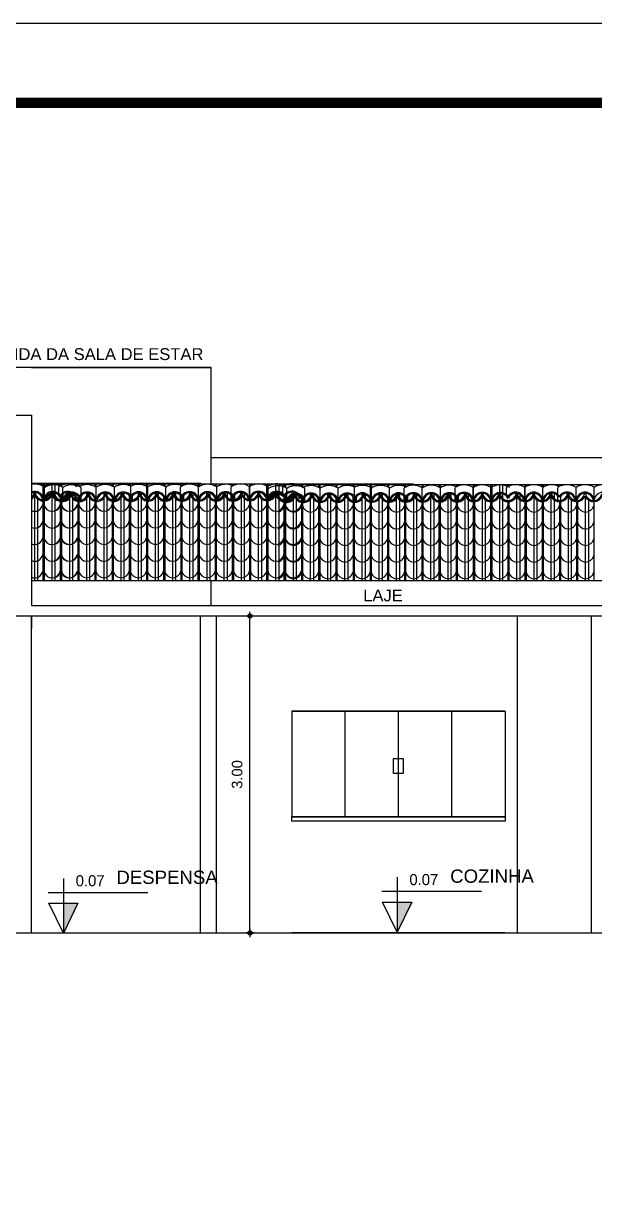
# Model space of a CAD drawing. Header units: millimetres. Extents: x 2426 to 2585, y 1215 to 1309.
# Drawn here: x 2449.07 to 2454.48, y 1248.3 to 1259.44 of the extents above; entities that cross this region are included whole.
import ezdxf

# ---------------------------------------------------------------- set-up
doc = ezdxf.new("R2010")
doc.units = ezdxf.units.MM
for name, color, linetype in [('A-PEN-B', 5, 'Continuous'), ('A-PEN-M', 6, 'Continuous'), ('COTAS', 7, 'Continuous'), ('DIVERSOS', 4, 'Continuous'), ('texto pequeno', 3, 'Continuous'), ('TEXTO0', 7, 'Continuous'), ('TEXTO2', 3, 'Continuous'), ('TXT_0', 7, 'Continuous'), ('V5', 4, 'Continuous')]:
    doc.layers.add(name, color=color, linetype=linetype)
doc.styles.add('CARIMBO_DADOS', font='arial.ttf', dxfattribs={"height": 0.1})
doc.styles.add('SANSSERIF', font='sas_____.pfb', dxfattribs={"height": 1})
doc.dimstyles.new('COTAS_EXTERNAS', dxfattribs={"dimtxt": 0.1, "dimasz": 0.01, "dimexe": 0, "dimexo": 0, "dimgap": 0.07, "dimtad": 1, "dimzin": 5, "dimdsep": 46, "dimtxsty": 'CARIMBO_DADOS', "dimblk1": 'CIRCULOS', "dimblk2": 'CIRCULOS', "dimsah": 1, "dimcen": 0, "dimse1": 1, "dimse2": 1, "dimclrd": 8, "dimclre": 8, "dimclrt": 230, "dimadec": 0, "dimazin": 0, "dimtfac": 100, "dimtix": 1, "dimtmove": 2, "dimatfit": 3, "dimldrblk": 'CIRCULOS', "dimfxl": 0, "dimtolj": 1, "dimtzin": 5, "dimarcsym": 0})

# ---------------------------------------------------------------- blocks, each defined once
blk = doc.blocks.new('CIRCULOS')
at = {"layer": 'A-PEN-M'}
for p, q in [((-4, 0), (4, 0)), ((0, 4), (0, -4))]:
    blk.add_line(p, q, dxfattribs=at)
for radius in [2, 1]:
    blk.add_circle((0, 0), radius, dxfattribs=at)
blk = doc.blocks.new('*D266')
at = {"layer": 'A-PEN-B', "color": 8, "lineweight": -2, "ltscale": 0.25, "transparency": 16777216}
blk.add_line((2451.215, 1250.844), (2451.215, 1253.824), dxfattribs=at)
at = {"layer": 'Defpoints', "color": 0, "ltscale": 0.25, "transparency": 16777216}
for p in [(2450.897, 1253.834), (2451.215, 1253.834), (2450.897, 1250.834)]:
    blk.add_point(p, dxfattribs=at)
at = {"layer": 'A-PEN-B', "color": 8, "lineweight": -2, "ltscale": 0.25, "transparency": 16777216, "xscale": 0.01, "yscale": 0.01, "zscale": 0.01}
for p, rotation in [((2451.215, 1253.834), 90), ((2451.215, 1250.834), 270)]:
    blk.add_blockref('CIRCULOS', p, dxfattribs=dict(at, rotation=rotation))
at = {"layer": 'A-PEN-B', "color": 230, "ltscale": 0.25, "transparency": 16777216, "insert": (2451.094, 1252.334), "char_height": 0.1, "attachment_point": 5, "rotation": 90, "style": 'CARIMBO_DADOS'}
blk.add_mtext('\\A1;3.00', dxfattribs=at)
blk = doc.blocks.new('Adc_nivelelev')
blk.add_hatch(color=256).paths.add_polyline_path([(0, 0), (0.131, 0.271), (0, 0.271)])
for p, q in [((0, 0.495), (0, 0)), ((-0.138, 0.368), (0.76, 0.368))]:
    blk.add_line(p, q)
blk.add_lwpolyline([(-0.131, 0.271), (0.131, 0.271), (0, 0)], close=True)
at = {"flags": 8}
blk.add_attdef('NIVEL', (0.111, 0.424), '', height=0.1, dxfattribs=at)

msp = doc.modelspace()

# ---------------------------------------------------------------- linework, layer by layer
for p, q in [((2449.147, 1253.934), (2460.747, 1253.934)), ((2448.997, 1253.834), (2460.747, 1253.834)), ((2449.147, 1250.834), (2449.147, 1253.834)), ((2450.747, 1250.834), (2450.747, 1253.834)), ((2450.897, 1250.834), (2450.897, 1253.834)), ((2454.447, 1250.834), (2454.447, 1253.834)), ((2448.997, 1250.834), (2458.747, 1250.834)), ((2453.629, 1250.834), (2451.61, 1250.834))]:
    msp.add_line(p, q)
at = {"color": 253}
msp.add_line((2453.747, 1250.834), (2453.747, 1253.834), dxfattribs=at)
at = {"color": 8}
for p, q in [((2451.61, 1252.934), (2451.61, 1251.934)), ((2452.114, 1252.934), (2452.114, 1251.934)), ((2452.619, 1252.934), (2452.619, 1251.934)), ((2453.124, 1252.934), (2453.124, 1251.934)), ((2453.629, 1252.934), (2453.629, 1251.934)), ((2453.629, 1251.934), (2451.61, 1251.934))]:
    msp.add_line(p, q, dxfattribs=at)
at = {"color": 252}
for p, q in [((2453.629, 1252.934), (2451.61, 1252.934)), ((2451.61, 1252.934), (2452.619, 1252.934)), ((2452.619, 1252.934), (2453.629, 1252.934))]:
    msp.add_line(p, q, dxfattribs=at)
msp.add_lwpolyline([(2452.572, 1252.485), (2452.665, 1252.485), (2452.665, 1252.344), (2452.572, 1252.344)], close=True)
at = {"color": 8}
msp.add_lwpolyline([(2451.61, 1251.934), (2453.629, 1251.934), (2453.629, 1251.891), (2451.61, 1251.891)], close=True, dxfattribs=at)
at = {"layer": 'A-PEN-B', "color": 8, "ltscale": 0.25}
for p, q in [((2450.847, 1256.184), (2447.417, 1256.184)), ((2449.147, 1256.184), (2450.847, 1256.184)), ((2450.847, 1255.086), (2450.847, 1256.184)), ((2450.847, 1255.334), (2460.747, 1255.334)), ((2450.847, 1253.934), (2450.847, 1254.169))]:
    msp.add_line(p, q, dxfattribs=at)
at = {"layer": 'A-PEN-B', "color": 253, "ltscale": 0.25}
for p, q in [((2447.247, 1255.734), (2449.147, 1255.734)), ((2449.147, 1255.734), (2449.147, 1253.934))]:
    msp.add_line(p, q, dxfattribs=at)
at = {"layer": 'COTAS'}
for p, q in [((2449.147, 1255.091), (2450.749, 1255.091)), ((2449.364, 1255.086), (2452.764, 1255.086)), ((2449.147, 1255.084), (2450.645, 1255.084)), ((2451.482, 1255.077), (2454.732, 1255.077))]:
    msp.add_line(p, q, dxfattribs=at)
at = {"layer": 'DIVERSOS'}
for p, q in [((2449.509, 1255.074), (2449.509, 1255.086)), ((2449.539, 1255.075), (2449.539, 1255.086)), ((2449.671, 1255.077), (2449.671, 1255.086)), ((2449.701, 1255.075), (2449.701, 1255.086)), ((2449.834, 1255.077), (2449.834, 1255.086)), ((2449.864, 1255.076), (2449.864, 1255.086)), ((2449.996, 1255.076), (2449.996, 1255.086)), ((2450.026, 1255.077), (2450.026, 1255.086)), ((2450.159, 1255.079), (2450.159, 1255.086)), ((2450.189, 1255.076), (2450.189, 1255.086)), ((2450.321, 1255.078), (2450.321, 1255.086)), ((2450.351, 1255.078), (2450.351, 1255.086)), ((2450.484, 1255.078), (2450.484, 1255.086)), ((2450.514, 1255.079), (2450.514, 1255.086)), ((2450.647, 1255.079), (2450.647, 1255.086)), ((2450.677, 1255.076), (2450.677, 1255.086)), ((2450.809, 1255.08), (2450.809, 1255.086)), ((2450.839, 1255.078), (2450.839, 1255.086)), ((2450.972, 1255.079), (2450.972, 1255.086)), ((2451.002, 1255.079), (2451.002, 1255.086)), ((2451.134, 1255.082), (2451.134, 1255.086)), ((2451.164, 1255.078), (2451.164, 1255.086)), ((2451.297, 1255.083), (2451.297, 1255.086)), ((2451.327, 1255.08), (2451.327, 1255.086)), ((2451.461, 1254.169), (2451.461, 1255.086)), ((2451.491, 1254.169), (2451.491, 1255.086)), ((2449.178, 1255.082), (2449.178, 1255.084)), ((2449.178, 1254.999), (2449.178, 1255.012)), ((2449.178, 1254.169), (2449.178, 1254.977)), ((2449.208, 1255.079), (2449.208, 1255.084)), ((2449.208, 1254.995), (2449.208, 1255.006)), ((2449.342, 1254.169), (2449.342, 1255.084)), ((2449.372, 1254.169), (2449.372, 1255.084)), ((2449.509, 1254.169), (2449.509, 1255.002)), ((2449.539, 1254.169), (2449.539, 1255.005)), ((2449.671, 1254.169), (2449.671, 1255.007)), ((2449.701, 1254.169), (2449.701, 1255.003)), ((2449.834, 1254.169), (2449.834, 1255.006)), ((2449.864, 1254.169), (2449.864, 1255.005)), ((2449.996, 1254.169), (2449.996, 1255.005)), ((2450.026, 1254.169), (2450.026, 1255.007)), ((2450.159, 1254.169), (2450.159, 1255.009)), ((2450.189, 1254.169), (2450.189, 1255.004)), ((2450.321, 1254.169), (2450.321, 1255.008)), ((2450.351, 1254.169), (2450.351, 1255.007)), ((2450.484, 1254.169), (2450.484, 1255.007)), ((2450.514, 1254.169), (2450.514, 1255.008)), ((2450.647, 1254.169), (2450.647, 1255.009)), ((2450.677, 1254.169), (2450.677, 1255.003)), ((2450.809, 1254.169), (2450.809, 1255.01)), ((2450.839, 1254.169), (2450.839, 1255.006)), ((2450.972, 1254.169), (2450.972, 1255.009)), ((2451.002, 1254.169), (2451.002, 1255.008)), ((2451.134, 1254.169), (2451.134, 1255.012)), ((2451.164, 1254.169), (2451.164, 1255.003)), ((2451.297, 1255), (2451.297, 1255.013)), ((2451.297, 1254.169), (2451.297, 1254.978)), ((2451.327, 1254.997), (2451.327, 1255.007)), ((2451.627, 1255.065), (2451.627, 1255.077)), ((2451.627, 1254.169), (2451.627, 1254.993)), ((2451.657, 1255.066), (2451.657, 1255.077)), ((2451.657, 1254.169), (2451.657, 1254.996)), ((2451.789, 1255.068), (2451.789, 1255.077)), ((2451.789, 1254.169), (2451.789, 1254.998)), ((2451.819, 1255.066), (2451.819, 1255.077)), ((2451.819, 1254.169), (2451.819, 1254.994)), ((2451.952, 1255.068), (2451.952, 1255.077)), ((2451.952, 1254.169), (2451.952, 1254.997)), ((2451.982, 1255.067), (2451.982, 1255.077)), ((2451.982, 1254.169), (2451.982, 1254.996)), ((2452.114, 1255.067), (2452.114, 1255.077)), ((2452.114, 1254.169), (2452.114, 1254.996)), ((2452.144, 1255.068), (2452.144, 1255.077)), ((2452.144, 1254.169), (2452.144, 1254.998)), ((2452.277, 1255.069), (2452.277, 1255.077)), ((2452.277, 1254.169), (2452.277, 1254.999)), ((2452.307, 1255.067), (2452.307, 1255.077)), ((2452.307, 1254.169), (2452.307, 1254.995)), ((2452.439, 1255.069), (2452.439, 1255.077)), ((2452.439, 1254.169), (2452.439, 1254.999)), ((2452.469, 1255.069), (2452.469, 1255.077)), ((2452.469, 1254.169), (2452.469, 1254.998)), ((2452.602, 1255.069), (2452.602, 1255.077)), ((2452.602, 1254.169), (2452.602, 1254.997)), ((2452.632, 1255.07), (2452.632, 1255.077)), ((2452.632, 1254.169), (2452.632, 1254.999)), ((2452.765, 1255.07), (2452.765, 1255.077)), ((2452.765, 1254.169), (2452.765, 1255)), ((2452.795, 1255.067), (2452.795, 1255.077)), ((2452.795, 1254.169), (2452.795, 1254.993)), ((2452.927, 1255.07), (2452.927, 1255.077)), ((2452.927, 1254.169), (2452.927, 1255)), ((2452.957, 1255.069), (2452.957, 1255.077)), ((2452.957, 1254.169), (2452.957, 1254.997)), ((2453.09, 1255.07), (2453.09, 1255.077)), ((2453.09, 1254.169), (2453.09, 1255)), ((2453.12, 1255.07), (2453.12, 1255.077)), ((2453.12, 1254.169), (2453.12, 1254.999)), ((2453.252, 1255.073), (2453.252, 1255.077)), ((2453.252, 1254.169), (2453.252, 1255.003)), ((2453.282, 1255.068), (2453.282, 1255.077)), ((2453.282, 1254.169), (2453.282, 1254.994)), ((2453.415, 1255.074), (2453.415, 1255.077)), ((2453.415, 1254.991), (2453.415, 1255.004)), ((2453.445, 1255.071), (2453.445, 1255.077)), ((2453.445, 1254.987), (2453.445, 1254.998)), ((2453.579, 1254.169), (2453.579, 1255.077)), ((2453.609, 1254.169), (2453.609, 1255.077)), ((2453.741, 1255.075), (2453.741, 1255.077)), ((2453.741, 1254.169), (2453.741, 1255.004)), ((2453.771, 1255.069), (2453.771, 1255.077)), ((2453.771, 1254.169), (2453.771, 1254.994)), ((2453.904, 1255.075), (2453.904, 1255.077)), ((2453.904, 1254.992), (2453.904, 1254.995)), ((2453.934, 1255.072), (2453.934, 1255.077)), ((2453.934, 1254.988), (2453.934, 1254.999)), ((2454.067, 1255.076), (2454.067, 1255.077)), ((2454.067, 1254.169), (2454.067, 1255.005)), ((2454.097, 1255.074), (2454.097, 1255.077)), ((2454.097, 1254.169), (2454.097, 1255.002)), ((2454.229, 1254.169), (2454.229, 1254.984)), ((2449.208, 1254.169), (2449.208, 1254.953)), ((2451.327, 1254.169), (2451.327, 1254.954)), ((2453.415, 1254.169), (2453.415, 1254.969)), ((2453.445, 1254.169), (2453.445, 1254.945)), ((2453.904, 1254.169), (2453.904, 1254.965)), ((2453.934, 1254.169), (2453.934, 1254.943)), ((2454.259, 1254.169), (2454.259, 1254.93)), ((2454.392, 1254.169), (2454.392, 1254.962)), ((2454.422, 1254.169), (2454.422, 1254.93))]:
    msp.add_line(p, q, dxfattribs=at)
at = {"layer": 'TEXTO0', "color": 253, "linetype": 'ByBlock'}
for p, q in [((2447.247, 1255.734), (2449.147, 1255.734)), ((2449.147, 1255.734), (2449.147, 1253.934))]:
    msp.add_line(p, q, dxfattribs=at)
at = {"layer": 'TEXTO0', "linetype": 'ByBlock'}
for p, q in [((2449.263, 1254.94), (2449.263, 1255.056)), ((2449.263, 1254.941), (2449.263, 1255.056)), ((2449.406, 1254.977), (2449.406, 1255.057)), ((2449.435, 1254.978), (2449.435, 1254.992)), ((2449.446, 1254.934), (2449.445, 1255.05)), ((2449.445, 1254.934), (2449.445, 1255.05)), ((2449.588, 1254.936), (2449.588, 1254.984)), ((2449.617, 1254.934), (2449.617, 1255.05)), ((2449.76, 1254.936), (2449.76, 1255.052)), ((2449.932, 1254.936), (2449.932, 1255.052)), ((2449.932, 1254.936), (2449.932, 1255.052)), ((2450.075, 1254.937), (2450.075, 1254.986)), ((2450.104, 1254.936), (2450.104, 1254.987)), ((2450.247, 1254.938), (2450.247, 1255.053)), ((2450.419, 1254.938), (2450.418, 1255.053)), ((2450.418, 1254.938), (2450.418, 1255.053)), ((2450.557, 1254.938), (2450.557, 1255.054)), ((2450.59, 1254.938), (2450.59, 1254.992)), ((2450.728, 1254.939), (2450.728, 1255.054)), ((2450.9, 1254.939), (2450.9, 1255.054)), ((2451.038, 1254.942), (2451.038, 1255.057)), ((2451.072, 1254.939), (2451.072, 1254.995)), ((2451.21, 1254.942), (2451.21, 1255.057)), ((2451.382, 1254.942), (2451.382, 1255.058)), ((2451.382, 1254.942), (2451.382, 1255.058)), ((2451.525, 1254.978), (2451.525, 1255.059)), ((2451.554, 1254.979), (2451.554, 1254.993)), ((2451.564, 1254.925), (2451.563, 1255.041)), ((2451.563, 1254.925), (2451.563, 1255.041)), ((2451.706, 1254.927), (2451.706, 1254.975)), ((2451.735, 1254.925), (2451.735, 1255.041)), ((2451.878, 1254.927), (2451.878, 1255.043)), ((2452.05, 1254.927), (2452.05, 1255.043)), ((2452.05, 1254.927), (2452.05, 1255.043)), ((2452.193, 1254.928), (2452.193, 1254.977)), ((2452.222, 1254.927), (2452.222, 1254.978)), ((2452.365, 1254.929), (2452.365, 1255.044)), ((2452.537, 1254.929), (2452.536, 1255.044)), ((2452.536, 1254.929), (2452.536, 1255.044)), ((2452.675, 1254.929), (2452.675, 1255.045)), ((2452.708, 1254.929), (2452.708, 1254.983)), ((2452.846, 1254.929), (2452.846, 1255.045)), ((2453.018, 1254.929), (2453.018, 1255.045)), ((2453.156, 1254.932), (2453.156, 1255.048)), ((2453.19, 1254.93), (2453.19, 1254.986)), ((2453.328, 1254.933), (2453.328, 1255.048)), ((2453.5, 1254.933), (2453.5, 1255.048)), ((2453.5, 1254.933), (2453.5, 1255.048)), ((2453.643, 1254.969), (2453.643, 1255.05)), ((2453.672, 1254.97), (2453.672, 1254.984)), ((2453.815, 1254.934), (2453.815, 1255.05)), ((2453.987, 1254.934), (2453.986, 1255.05)), ((2453.986, 1254.935), (2453.986, 1255.05)), ((2454.129, 1254.985), (2454.129, 1255.05)), ((2454.301, 1254.934), (2454.301, 1255.05)), ((2454.473, 1254.934), (2454.472, 1255.05)), ((2454.472, 1254.935), (2454.472, 1255.05)), ((2450.9, 1254.939), (2450.9, 1254.94)), ((2453.018, 1254.93), (2453.018, 1254.931)), ((2454.129, 1254.934), (2454.129, 1254.971)), ((2454.158, 1254.935), (2454.158, 1254.97)), ((2449.147, 1253.834), (2449.147, 1253.716))]:
    msp.add_line(p, q, dxfattribs=at)
msp.add_lwpolyline([(2428.016, 1214.89), (2489.216, 1214.89), (2489.216, 1259.44), (2428.016, 1259.44)], close=True, dxfattribs=at)
at = {"layer": 'TEXTO0', "linetype": 'ByBlock', "const_width": 0.1}
msp.add_lwpolyline([(2428.766, 1215.64), (2488.466, 1215.64), (2488.466, 1258.69), (2428.766, 1258.69)], close=True, dxfattribs=at)
at = {"layer": 'TEXTO0', "linetype": 'ByBlock'}
for centre, radius, start, end in [((2449.177, 1254.996), 0.005, 9.9605, 191.6717), ((2449.177, 1254.993), 0.0058, 28.9227, 151.0773), ((2449.339, 1254.995), 0.0058, 28.9227, 151.0773), ((2449.339, 1254.995), 0.005, 9.9605, 191.6717), ((2449.339, 1254.992), 0.00553, 14.5109, 143.8569), ((2449.522, 1254.989), 0.0058, 28.9227, 151.0773), ((2449.522, 1254.989), 0.005, 9.9605, 191.6717), ((2449.522, 1254.986), 0.00553, 14.5109, 143.8569), ((2449.684, 1254.99), 0.005, 9.9605, 191.6717), ((2449.684, 1254.988), 0.00553, 14.5109, 143.8569), ((2449.846, 1254.992), 0.005, 9.9605, 191.6717), ((2449.847, 1254.989), 0.0058, 28.9227, 151.0773), ((2450.008, 1254.99), 0.005, 9.9605, 191.6717), ((2450.009, 1254.99), 0.0058, 28.9227, 151.0773), ((2450.009, 1254.988), 0.00553, 14.5109, 143.8569), ((2450.171, 1254.992), 0.005, 9.9605, 191.6717), ((2450.171, 1254.99), 0.00553, 14.5109, 143.8569), ((2450.328, 1254.993), 0.005, 9.9605, 191.6717), ((2450.333, 1254.99), 0.0058, 28.9227, 151.0773), ((2450.49, 1254.991), 0.0058, 28.9227, 151.0773), ((2450.495, 1254.992), 0.005, 9.9605, 191.6717), ((2450.495, 1254.99), 0.00553, 14.5109, 143.8569), ((2450.652, 1254.993), 0.005, 9.9605, 191.6717), ((2450.652, 1254.991), 0.00553, 14.5109, 143.8569), ((2450.809, 1254.996), 0.005, 9.9605, 191.6717), ((2450.815, 1254.991), 0.0058, 28.9227, 151.0773), ((2450.972, 1254.994), 0.0058, 28.9227, 151.0773), ((2450.977, 1254.993), 0.005, 9.9605, 191.6717), ((2450.977, 1254.991), 0.00553, 14.5109, 143.8569), ((2451.134, 1254.996), 0.005, 9.9605, 191.6717), ((2451.134, 1254.994), 0.00553, 14.5109, 143.8569), ((2451.296, 1254.998), 0.005, 9.9605, 191.6717), ((2451.296, 1254.994), 0.0058, 28.9227, 151.0773), ((2451.458, 1254.996), 0.0058, 28.9227, 151.0773), ((2451.458, 1254.996), 0.005, 9.9605, 191.6717), ((2451.458, 1254.994), 0.00553, 14.5109, 143.8569), ((2451.64, 1254.979), 0.0058, 28.9227, 151.0773), ((2451.64, 1254.979), 0.005, 9.9605, 191.6717), ((2451.64, 1254.977), 0.00553, 14.5109, 143.8569), ((2451.802, 1254.981), 0.005, 9.9605, 191.6717), ((2451.802, 1254.979), 0.00553, 14.5109, 143.8569), ((2451.964, 1254.983), 0.005, 9.9605, 191.6717), ((2451.965, 1254.979), 0.0058, 28.9227, 151.0773), ((2452.126, 1254.981), 0.005, 9.9605, 191.6717), ((2452.127, 1254.981), 0.0058, 28.9227, 151.0773), ((2452.127, 1254.979), 0.00553, 14.5109, 143.8569), ((2452.289, 1254.983), 0.005, 9.9605, 191.6717), ((2452.289, 1254.981), 0.00553, 14.5109, 143.8569), ((2452.446, 1254.984), 0.005, 9.9605, 191.6717), ((2452.451, 1254.981), 0.0058, 28.9227, 151.0773), ((2452.608, 1254.982), 0.0058, 28.9227, 151.0773), ((2452.613, 1254.983), 0.005, 9.9605, 191.6717), ((2452.613, 1254.981), 0.00553, 14.5109, 143.8569), ((2452.77, 1254.984), 0.005, 9.9605, 191.6717), ((2452.77, 1254.981), 0.00553, 14.5109, 143.8569), ((2452.928, 1254.987), 0.005, 9.9605, 191.6717), ((2452.933, 1254.982), 0.0058, 28.9227, 151.0773), ((2453.09, 1254.985), 0.0058, 28.9227, 151.0773), ((2453.095, 1254.984), 0.005, 9.9605, 191.6717), ((2453.095, 1254.981), 0.00553, 14.5109, 143.8569), ((2453.252, 1254.987), 0.005, 9.9605, 191.6717), ((2453.252, 1254.985), 0.00553, 14.5109, 143.8569), ((2453.414, 1254.989), 0.005, 9.9605, 191.6717), ((2453.414, 1254.985), 0.0058, 28.9227, 151.0773), ((2453.576, 1254.987), 0.0058, 28.9227, 151.0773), ((2453.576, 1254.987), 0.005, 9.9605, 191.6717), ((2453.576, 1254.985), 0.00553, 14.5109, 143.8569), ((2453.739, 1254.989), 0.005, 9.9605, 191.6717), ((2453.738, 1254.986), 0.00553, 14.5109, 143.8569), ((2453.9, 1254.989), 0.005, 9.9605, 191.6717), ((2453.901, 1254.987), 0.0058, 28.9227, 151.0773), ((2454.063, 1254.989), 0.005, 9.9605, 191.6717), ((2454.063, 1254.987), 0.0058, 28.9227, 151.0773), ((2454.063, 1254.986), 0.00553, 14.5109, 143.8569), ((2454.225, 1254.989), 0.005, 9.9605, 191.6717), ((2454.225, 1254.986), 0.00553, 14.5109, 143.8569), ((2454.387, 1254.987), 0.0058, 28.9227, 151.0773), ((2449.258, 1254.941), 0.00524, 208.2539, 353.3783), ((2449.268, 1254.941), 0.00523, 186.16, 332.2079), ((2449.411, 1254.942), 0.00523, 186.16, 332.2079), ((2449.43, 1254.941), 0.00524, 208.2539, 353.3783), ((2449.441, 1254.935), 0.00524, 208.2539, 353.3783), ((2449.451, 1254.935), 0.00523, 186.16, 332.2079), ((2449.594, 1254.936), 0.00523, 186.16, 332.2079), ((2449.612, 1254.935), 0.00524, 208.2539, 353.3783), ((2449.755, 1254.936), 0.00524, 208.2539, 353.3783), ((2449.765, 1254.937), 0.00523, 186.16, 332.2079), ((2449.927, 1254.937), 0.00524, 208.2539, 353.3783), ((2449.937, 1254.937), 0.00523, 186.16, 332.2079), ((2450.08, 1254.938), 0.00523, 186.16, 332.2079), ((2450.099, 1254.937), 0.00524, 208.2539, 353.3783), ((2450.242, 1254.938), 0.00524, 208.2539, 353.3783), ((2450.252, 1254.938), 0.00523, 186.16, 332.2079), ((2450.414, 1254.938), 0.00524, 208.2539, 353.3783), ((2450.424, 1254.938), 0.00523, 186.16, 332.2079), ((2450.562, 1254.939), 0.00523, 186.16, 332.2079), ((2450.585, 1254.938), 0.00524, 208.2539, 353.3783), ((2450.723, 1254.939), 0.00524, 208.2539, 353.3783), ((2450.733, 1254.939), 0.00523, 186.16, 332.2079), ((2450.895, 1254.939), 0.00524, 208.2539, 353.3783), ((2450.905, 1254.939), 0.00523, 186.16, 332.2079), ((2451.043, 1254.942), 0.00523, 186.16, 332.2079), ((2451.067, 1254.939), 0.00524, 208.2539, 353.3783), ((2451.205, 1254.942), 0.00524, 208.2539, 353.3783), ((2451.215, 1254.942), 0.00523, 186.16, 332.2079), ((2451.377, 1254.942), 0.00524, 208.2539, 353.3783), ((2451.387, 1254.943), 0.00523, 186.16, 332.2079), ((2451.53, 1254.944), 0.00523, 186.16, 332.2079), ((2451.549, 1254.943), 0.00524, 208.2539, 353.3783), ((2451.559, 1254.926), 0.00524, 208.2539, 353.3783), ((2451.569, 1254.926), 0.00523, 186.16, 332.2079), ((2451.712, 1254.927), 0.00523, 186.16, 332.2079), ((2451.73, 1254.926), 0.00524, 208.2539, 353.3783), ((2451.873, 1254.927), 0.00524, 208.2539, 353.3783), ((2451.883, 1254.927), 0.00523, 186.16, 332.2079), ((2452.045, 1254.928), 0.00524, 208.2539, 353.3783), ((2452.055, 1254.928), 0.00523, 186.16, 332.2079), ((2452.198, 1254.929), 0.00523, 186.16, 332.2079), ((2452.217, 1254.928), 0.00524, 208.2539, 353.3783), ((2452.36, 1254.929), 0.00524, 208.2539, 353.3783), ((2452.37, 1254.929), 0.00523, 186.16, 332.2079), ((2452.532, 1254.929), 0.00524, 208.2539, 353.3783), ((2452.542, 1254.929), 0.00523, 186.16, 332.2079), ((2452.68, 1254.93), 0.00523, 186.16, 332.2079), ((2452.703, 1254.929), 0.00524, 208.2539, 353.3783), ((2452.841, 1254.93), 0.00524, 208.2539, 353.3783), ((2452.851, 1254.93), 0.00523, 186.16, 332.2079), ((2453.013, 1254.93), 0.00524, 208.2539, 353.3783), ((2453.023, 1254.93), 0.00523, 186.16, 332.2079), ((2453.161, 1254.933), 0.00523, 186.16, 332.2079), ((2453.185, 1254.93), 0.00524, 208.2539, 353.3783), ((2453.323, 1254.933), 0.00524, 208.2539, 353.3783), ((2453.333, 1254.933), 0.00523, 186.16, 332.2079), ((2453.495, 1254.933), 0.00524, 208.2539, 353.3783), ((2453.505, 1254.933), 0.00523, 186.16, 332.2079), ((2453.648, 1254.935), 0.00523, 186.16, 332.2079), ((2453.667, 1254.933), 0.00524, 208.2539, 353.3783), ((2453.81, 1254.935), 0.00524, 208.2539, 353.3783), ((2453.82, 1254.935), 0.00523, 186.16, 332.2079), ((2453.981, 1254.935), 0.00524, 208.2539, 353.3783), ((2453.991, 1254.935), 0.00523, 186.16, 332.2079), ((2454.134, 1254.935), 0.00523, 186.16, 332.2079), ((2454.153, 1254.935), 0.00524, 208.2539, 353.3783), ((2454.296, 1254.935), 0.00524, 208.2539, 353.3783), ((2454.306, 1254.935), 0.00523, 186.16, 332.2079), ((2454.468, 1254.935), 0.00524, 208.2539, 353.3783), ((2454.478, 1254.935), 0.00523, 186.16, 332.2079)]:
    msp.add_arc(centre, radius, start, end, dxfattribs=at)
at = {"layer": 'V5'}
for p, q in [((2449.422, 1255.086), (2449.422, 1255.062)), ((2449.432, 1255.086), (2449.432, 1255.058)), ((2449.585, 1255.086), (2449.585, 1255.066)), ((2449.595, 1255.086), (2449.595, 1255.055)), ((2449.747, 1255.086), (2449.747, 1255.059)), ((2449.758, 1255.086), (2449.758, 1255.053)), ((2449.91, 1255.086), (2449.91, 1255.064)), ((2449.92, 1255.086), (2449.92, 1255.059)), ((2450.072, 1255.086), (2450.072, 1255.068)), ((2450.083, 1255.086), (2450.083, 1254.169)), ((2450.235, 1255.086), (2450.235, 1254.169)), ((2450.245, 1255.086), (2450.245, 1254.169)), ((2450.398, 1255.086), (2450.398, 1255.065)), ((2450.408, 1255.086), (2450.408, 1255.06)), ((2450.56, 1255.086), (2450.56, 1255.056)), ((2450.57, 1255.086), (2450.57, 1255.062)), ((2450.723, 1255.086), (2450.723, 1255.057)), ((2450.733, 1255.086), (2450.733, 1255.057)), ((2450.885, 1255.086), (2450.885, 1255.063)), ((2450.896, 1255.086), (2450.896, 1255.057)), ((2451.048, 1255.086), (2451.048, 1255.063)), ((2451.058, 1255.086), (2451.058, 1255.068)), ((2451.21, 1255.086), (2451.21, 1254.169)), ((2451.221, 1255.086), (2451.221, 1255.064)), ((2451.373, 1255.086), (2451.373, 1254.169)), ((2451.385, 1255.086), (2451.385, 1254.169)), ((2451.537, 1255.086), (2451.537, 1255.066)), ((2451.547, 1255.086), (2451.547, 1255.071)), ((2449.254, 1255.084), (2449.254, 1254.169)), ((2449.266, 1255.084), (2449.266, 1254.169)), ((2449.418, 1255.084), (2449.418, 1255.065)), ((2449.418, 1254.978), (2449.418, 1254.973)), ((2449.422, 1254.979), (2449.422, 1254.169)), ((2449.428, 1255.084), (2449.428, 1255.07)), ((2449.428, 1254.986), (2449.428, 1254.961)), ((2449.585, 1254.987), (2449.585, 1254.169)), ((2449.595, 1254.978), (2449.595, 1254.169)), ((2449.91, 1254.98), (2449.91, 1254.169)), ((2450.072, 1254.988), (2450.072, 1254.169)), ((2450.398, 1254.98), (2450.398, 1254.169)), ((2450.56, 1254.989), (2450.56, 1254.169)), ((2450.57, 1254.979), (2450.57, 1254.169)), ((2451.048, 1254.984), (2451.048, 1254.169)), ((2451.058, 1254.982), (2451.058, 1254.169)), ((2451.537, 1254.979), (2451.537, 1254.974)), ((2451.54, 1255.077), (2451.54, 1255.053)), ((2451.547, 1254.987), (2451.547, 1254.962)), ((2451.55, 1255.077), (2451.55, 1255.048)), ((2451.703, 1255.077), (2451.703, 1255.057)), ((2451.703, 1254.978), (2451.703, 1254.169)), ((2451.713, 1255.077), (2451.713, 1255.046)), ((2451.865, 1255.077), (2451.865, 1255.05)), ((2451.876, 1255.077), (2451.876, 1255.044)), ((2452.028, 1255.077), (2452.028, 1255.055)), ((2452.038, 1255.077), (2452.038, 1255.05)), ((2452.191, 1255.077), (2452.191, 1255.059)), ((2452.191, 1254.979), (2452.191, 1254.169)), ((2452.201, 1255.077), (2452.201, 1254.169)), ((2452.353, 1255.077), (2452.353, 1254.169)), ((2452.363, 1255.077), (2452.363, 1254.169)), ((2452.516, 1255.077), (2452.516, 1255.056)), ((2452.526, 1255.077), (2452.526, 1255.051)), ((2452.678, 1255.077), (2452.678, 1255.047)), ((2452.678, 1254.98), (2452.678, 1254.169)), ((2452.688, 1255.077), (2452.688, 1255.053)), ((2452.841, 1255.077), (2452.841, 1255.048)), ((2452.851, 1255.077), (2452.851, 1255.048)), ((2453.003, 1255.077), (2453.003, 1255.054)), ((2453.014, 1255.077), (2453.014, 1255.048)), ((2453.166, 1255.077), (2453.166, 1255.054)), ((2453.166, 1254.975), (2453.166, 1254.169)), ((2453.176, 1255.077), (2453.176, 1255.059)), ((2453.329, 1255.077), (2453.329, 1254.169)), ((2453.339, 1255.077), (2453.339, 1255.055)), ((2453.491, 1255.077), (2453.491, 1254.169)), ((2453.503, 1255.077), (2453.503, 1254.169)), ((2453.655, 1255.077), (2453.655, 1255.057)), ((2453.665, 1255.077), (2453.665, 1255.062)), ((2453.665, 1254.978), (2453.665, 1254.953)), ((2453.818, 1255.077), (2453.818, 1254.169)), ((2453.828, 1255.077), (2453.828, 1255.058)), ((2453.98, 1255.077), (2453.98, 1255.054)), ((2453.99, 1255.077), (2453.99, 1255.053)), ((2449.418, 1254.934), (2449.418, 1254.169)), ((2449.428, 1254.935), (2449.428, 1254.169)), ((2449.432, 1254.967), (2449.432, 1254.169)), ((2449.747, 1254.968), (2449.747, 1254.169)), ((2449.758, 1254.947), (2449.758, 1254.169)), ((2449.92, 1254.967), (2449.92, 1254.169)), ((2450.408, 1254.966), (2450.408, 1254.169)), ((2450.723, 1254.957), (2450.723, 1254.169)), ((2450.733, 1254.955), (2450.733, 1254.169)), ((2450.885, 1254.973), (2450.885, 1254.169)), ((2450.896, 1254.955), (2450.896, 1254.169)), ((2451.221, 1254.97), (2451.221, 1254.169)), ((2451.537, 1254.936), (2451.537, 1254.169)), ((2451.54, 1254.97), (2451.54, 1254.169)), ((2451.547, 1254.936), (2451.547, 1254.169)), ((2451.55, 1254.957), (2451.55, 1254.169)), ((2451.713, 1254.969), (2451.713, 1254.169)), ((2451.865, 1254.959), (2451.865, 1254.169)), ((2451.876, 1254.938), (2451.876, 1254.169)), ((2452.028, 1254.971), (2452.028, 1254.169)), ((2452.038, 1254.957), (2452.038, 1254.169)), ((2452.516, 1254.971), (2452.516, 1254.169)), ((2452.526, 1254.957), (2452.526, 1254.169)), ((2452.688, 1254.97), (2452.688, 1254.169)), ((2452.841, 1254.948), (2452.841, 1254.169)), ((2452.851, 1254.945), (2452.851, 1254.169)), ((2453.003, 1254.964), (2453.003, 1254.169)), ((2453.014, 1254.946), (2453.014, 1254.169)), ((2453.176, 1254.973), (2453.176, 1254.169)), ((2453.339, 1254.961), (2453.339, 1254.169)), ((2453.655, 1254.97), (2453.655, 1254.965)), ((2453.655, 1254.927), (2453.655, 1254.169)), ((2453.665, 1254.927), (2453.665, 1254.169)), ((2453.828, 1254.967), (2453.828, 1254.169)), ((2453.98, 1254.954), (2453.98, 1254.169)), ((2453.99, 1254.949), (2453.99, 1254.169)), ((2454.143, 1254.917), (2454.143, 1254.169)), ((2454.153, 1254.917), (2454.153, 1254.169)), ((2454.305, 1254.917), (2454.305, 1254.169)), ((2454.316, 1254.917), (2454.316, 1254.169)), ((2454.468, 1254.917), (2454.468, 1254.169)), ((2449.147, 1254.169), (2460.747, 1254.169))]:
    msp.add_line(p, q, dxfattribs=at)
for centre, radius, start, end in [((2449.177, 1254.924), 0.158, 57.0627, 100.9454), ((2449.177, 1254.924), 0.0876, 10.8161, 109.9762), ((2449.177, 1254.924), 0.0776, 10.8161, 112.685), ((2449.096, 1255.01), 0.0776, 311.0521, 349.1839), ((2449.096, 1255.01), 0.0876, 305.5744, 338.1392), ((2449.258, 1255.012), 0.0876, 190.8161, 338.1392), ((2449.259, 1255.01), 0.0876, 201.8608, 349.1839), ((2449.258, 1255.012), 0.0776, 190.8161, 349.1839), ((2449.259, 1255.01), 0.0776, 190.8161, 349.1839), ((2449.349, 1254.924), 0.158, 63.4633, 123.0873), ((2449.349, 1254.924), 0.0876, 28.4762, 169.1839), ((2449.349, 1254.924), 0.0776, 23.2029, 169.1839), ((2449.36, 1254.918), 0.158, 57.0627, 123.0873), ((2449.36, 1254.918), 0.0876, 10.8161, 169.1839), ((2449.36, 1254.918), 0.0776, 10.8161, 169.1839), ((2449.42, 1255.01), 0.0876, 190.8161, 338.1392), ((2449.421, 1255.012), 0.0876, 201.8608, 349.1839), ((2449.42, 1255.01), 0.0776, 190.8161, 349.1839), ((2449.421, 1255.012), 0.0776, 190.8161, 349.1839), ((2449.441, 1255.006), 0.0876, 190.8161, 338.1392), ((2449.441, 1255.004), 0.0876, 201.8608, 349.1839), ((2449.441, 1255.006), 0.0776, 190.8161, 349.1839), ((2449.441, 1255.004), 0.0776, 190.8161, 349.1839), ((2449.492, 1254.925), 0.158, 57.0627, 123.0873), ((2449.492, 1254.925), 0.0876, 10.8161, 152.4622), ((2449.492, 1254.925), 0.0776, 10.8161, 157.7355), ((2449.349, 1254.924), 0.158, 57.0627, 59.7044), ((2449.531, 1254.918), 0.158, 57.0627, 123.0873), ((2449.531, 1254.918), 0.0876, 10.8161, 169.1839), ((2449.531, 1254.918), 0.0776, 10.8161, 169.1839), ((2449.603, 1255.004), 0.0876, 190.8161, 338.1392), ((2449.603, 1255.006), 0.0876, 201.8608, 349.1839), ((2449.603, 1255.006), 0.0776, 190.8161, 349.1839), ((2449.603, 1255.004), 0.0776, 190.8161, 349.1839), ((2449.674, 1254.919), 0.0876, 10.8161, 169.1839), ((2449.674, 1254.919), 0.158, 57.0627, 120.3061), ((2449.674, 1254.919), 0.0776, 10.8161, 169.1839), ((2449.765, 1255.006), 0.0876, 190.8161, 338.1392), ((2449.765, 1255.006), 0.0776, 190.8161, 349.1839), ((2449.846, 1254.92), 0.158, 57.0627, 123.0873), ((2449.846, 1254.92), 0.0876, 10.8161, 169.1839), ((2449.846, 1254.92), 0.0776, 10.8161, 169.1839), ((2449.927, 1255.008), 0.0876, 190.8161, 338.1392), ((2449.928, 1255.006), 0.0876, 201.8608, 349.1839), ((2449.927, 1255.008), 0.0776, 190.8161, 349.1839), ((2449.928, 1255.006), 0.0776, 190.8161, 349.1839), ((2450.018, 1254.92), 0.158, 63.4633, 123.0873), ((2450.018, 1254.92), 0.0876, 10.8161, 169.1839), ((2450.018, 1254.92), 0.0776, 10.8161, 169.1839), ((2450.09, 1255.006), 0.0876, 190.8161, 338.1392), ((2450.09, 1255.008), 0.0876, 201.8608, 349.1839), ((2450.09, 1255.006), 0.0776, 190.8161, 349.1839), ((2450.09, 1255.008), 0.0776, 190.8161, 349.1839), ((2450.161, 1254.921), 0.0876, 10.8161, 169.1839), ((2450.161, 1254.921), 0.158, 57.0627, 119.8074), ((2450.161, 1254.921), 0.0776, 10.8161, 169.1839), ((2450.252, 1255.008), 0.0876, 190.8161, 338.1392), ((2450.252, 1255.008), 0.0776, 190.8161, 349.1839), ((2450.333, 1254.921), 0.158, 57.0627, 123.0873), ((2450.333, 1254.921), 0.0876, 10.8161, 169.1839), ((2450.333, 1254.921), 0.0776, 10.8161, 169.1839), ((2450.409, 1255.008), 0.0876, 190.8161, 338.1392), ((2450.409, 1255.008), 0.0776, 190.8161, 349.1839), ((2450.414, 1255.008), 0.0876, 201.8608, 349.1839), ((2450.414, 1255.008), 0.0776, 190.8161, 349.1839), ((2450.504, 1254.921), 0.158, 64.1715, 123.0873), ((2450.504, 1254.921), 0.0876, 10.8161, 169.1839), ((2450.504, 1254.921), 0.0776, 10.8161, 169.1839), ((2450.571, 1255.008), 0.0876, 201.8608, 349.1839), ((2450.576, 1255.008), 0.0876, 190.8161, 338.1392), ((2450.571, 1255.008), 0.0776, 190.8161, 349.1839), ((2450.576, 1255.008), 0.0776, 190.8161, 349.1839), ((2450.643, 1254.922), 0.158, 57.0627, 123.0873), ((2450.643, 1254.922), 0.0876, 10.8161, 169.1839), ((2450.643, 1254.922), 0.0776, 10.8161, 169.1839), ((2450.733, 1255.008), 0.0876, 190.8161, 338.1392), ((2450.733, 1255.008), 0.0776, 190.8161, 349.1839), ((2450.814, 1254.922), 0.158, 57.0627, 123.0873), ((2450.814, 1254.922), 0.0876, 10.8161, 169.1839), ((2450.814, 1254.922), 0.0776, 10.8161, 169.1839), ((2450.891, 1255.012), 0.0876, 190.8161, 338.1392), ((2450.891, 1255.012), 0.0776, 190.8161, 349.1839), ((2450.896, 1255.008), 0.0876, 201.8608, 349.1839), ((2450.896, 1255.008), 0.0776, 190.8161, 349.1839), ((2450.986, 1254.922), 0.158, 65.1287, 123.0873), ((2450.986, 1254.922), 0.0876, 10.8161, 169.1839), ((2450.986, 1254.922), 0.0776, 10.8161, 169.1839), ((2451.053, 1255.012), 0.0876, 201.8608, 349.1839), ((2451.058, 1255.008), 0.0876, 190.8161, 338.1392), ((2451.053, 1255.012), 0.0776, 190.8161, 349.1839), ((2451.058, 1255.008), 0.0776, 190.8161, 349.1839), ((2451.124, 1254.925), 0.158, 57.0627, 123.0873), ((2451.124, 1254.925), 0.0876, 10.8161, 169.1839), ((2451.124, 1254.925), 0.0776, 10.8161, 169.1839), ((2451.215, 1255.012), 0.0876, 190.8161, 338.1392), ((2451.215, 1255.012), 0.0776, 190.8161, 349.1839), ((2451.296, 1254.925), 0.158, 57.0627, 123.0873), ((2451.296, 1254.925), 0.0876, 10.8161, 169.1839), ((2451.296, 1254.925), 0.0776, 10.8161, 169.1839), ((2451.377, 1255.013), 0.0876, 190.8161, 338.1392), ((2451.378, 1255.012), 0.0876, 201.8608, 349.1839), ((2451.377, 1255.013), 0.0776, 190.8161, 349.1839), ((2451.378, 1255.012), 0.0776, 190.8161, 349.1839), ((2451.468, 1254.926), 0.158, 63.4633, 123.0873), ((2451.468, 1254.926), 0.0876, 28.4762, 169.1839), ((2451.478, 1254.909), 0.158, 57.0627, 123.0873), ((2451.468, 1254.926), 0.0776, 23.2029, 169.1839), ((2451.478, 1254.909), 0.0876, 10.8161, 169.1839), ((2451.478, 1254.909), 0.0776, 10.8161, 169.1839), ((2451.539, 1255.012), 0.0876, 190.8161, 338.1392), ((2451.54, 1255.013), 0.0876, 201.8608, 349.1839), ((2451.539, 1255.012), 0.0776, 190.8161, 349.1839), ((2451.54, 1255.013), 0.0776, 190.8161, 349.1839), ((2451.559, 1254.997), 0.0876, 190.8161, 338.1392), ((2451.559, 1254.995), 0.0876, 201.8608, 349.1839), ((2451.559, 1254.997), 0.0776, 190.8161, 349.1839), ((2451.559, 1254.995), 0.0776, 190.8161, 349.1839), ((2451.611, 1254.927), 0.158, 57.0627, 123.0873), ((2451.611, 1254.927), 0.0876, 10.8161, 152.4622), ((2451.611, 1254.927), 0.0776, 10.8161, 157.7355), ((2451.468, 1254.926), 0.158, 57.0627, 59.7044), ((2451.649, 1254.909), 0.158, 57.0627, 123.0873), ((2451.649, 1254.909), 0.0876, 10.8161, 169.1839), ((2451.649, 1254.909), 0.0776, 10.8161, 169.1839), ((2451.721, 1254.995), 0.0876, 190.8161, 338.1392), ((2451.721, 1254.997), 0.0876, 201.8608, 349.1839), ((2451.721, 1254.997), 0.0776, 190.8161, 349.1839), ((2451.721, 1254.995), 0.0776, 190.8161, 349.1839), ((2451.792, 1254.91), 0.0876, 10.8161, 169.1839), ((2451.792, 1254.91), 0.158, 57.0627, 120.3061), ((2451.792, 1254.91), 0.0776, 10.8161, 169.1839), ((2451.883, 1254.997), 0.0876, 190.8161, 338.1392), ((2451.883, 1254.997), 0.0776, 190.8161, 349.1839), ((2451.964, 1254.91), 0.158, 57.0627, 123.0873), ((2451.964, 1254.91), 0.0876, 10.8161, 169.1839), ((2451.964, 1254.91), 0.0776, 10.8161, 169.1839), ((2452.045, 1254.998), 0.0876, 190.8161, 338.1392), ((2452.046, 1254.997), 0.0876, 201.8608, 349.1839), ((2452.045, 1254.998), 0.0776, 190.8161, 349.1839), ((2452.046, 1254.997), 0.0776, 190.8161, 349.1839), ((2452.136, 1254.911), 0.158, 63.4633, 123.0873), ((2452.136, 1254.911), 0.0876, 10.8161, 169.1839), ((2452.136, 1254.911), 0.0776, 10.8161, 169.1839), ((2452.208, 1254.997), 0.0876, 190.8161, 338.1392), ((2452.208, 1254.998), 0.0876, 201.8608, 349.1839), ((2452.208, 1254.997), 0.0776, 190.8161, 349.1839), ((2452.208, 1254.998), 0.0776, 190.8161, 349.1839), ((2452.279, 1254.912), 0.0876, 10.8161, 169.1839), ((2452.279, 1254.912), 0.158, 57.0627, 119.8074), ((2452.279, 1254.912), 0.0776, 10.8161, 169.1839), ((2452.37, 1254.998), 0.0876, 190.8161, 338.1392), ((2452.37, 1254.998), 0.0776, 190.8161, 349.1839), ((2452.451, 1254.912), 0.158, 57.0627, 123.0873), ((2452.451, 1254.912), 0.0876, 10.8161, 169.1839), ((2452.451, 1254.912), 0.0776, 10.8161, 169.1839), ((2452.527, 1254.999), 0.0876, 190.8161, 338.1392), ((2452.527, 1254.999), 0.0776, 190.8161, 349.1839), ((2452.532, 1254.998), 0.0876, 201.8608, 349.1839), ((2452.532, 1254.998), 0.0776, 190.8161, 349.1839), ((2452.622, 1254.912), 0.158, 64.1715, 123.0873), ((2452.622, 1254.912), 0.0876, 10.8161, 169.1839), ((2452.622, 1254.912), 0.0776, 10.8161, 169.1839), ((2452.689, 1254.999), 0.0876, 201.8608, 349.1839), ((2452.694, 1254.998), 0.0876, 190.8161, 338.1392), ((2452.689, 1254.999), 0.0776, 190.8161, 349.1839), ((2452.694, 1254.998), 0.0776, 190.8161, 349.1839), ((2452.761, 1254.913), 0.158, 57.0627, 123.0873), ((2452.761, 1254.913), 0.0876, 10.8161, 169.1839), ((2452.761, 1254.913), 0.0776, 10.8161, 169.1839), ((2452.851, 1254.999), 0.0876, 190.8161, 338.1392), ((2452.851, 1254.999), 0.0776, 190.8161, 349.1839), ((2452.932, 1254.913), 0.158, 57.0627, 123.0873), ((2452.932, 1254.913), 0.0876, 10.8161, 169.1839), ((2452.932, 1254.913), 0.0776, 10.8161, 169.1839), ((2453.009, 1255.003), 0.0876, 190.8161, 338.1392), ((2453.009, 1255.003), 0.0776, 190.8161, 349.1839), ((2453.014, 1254.999), 0.0876, 201.8608, 349.1839), ((2453.014, 1254.999), 0.0776, 190.8161, 349.1839), ((2453.104, 1254.913), 0.158, 65.1287, 123.0873), ((2453.104, 1254.913), 0.0876, 10.8161, 169.1839), ((2453.104, 1254.913), 0.0776, 10.8161, 169.1839), ((2453.171, 1255.003), 0.0876, 201.8608, 349.1839), ((2453.176, 1254.999), 0.0876, 190.8161, 338.1392), ((2453.171, 1255.003), 0.0776, 190.8161, 349.1839), ((2453.176, 1254.999), 0.0776, 190.8161, 349.1839), ((2453.242, 1254.916), 0.158, 57.0627, 123.0873), ((2453.242, 1254.916), 0.0876, 10.8161, 169.1839), ((2453.242, 1254.916), 0.0776, 10.8161, 169.1839), ((2453.333, 1255.003), 0.0876, 190.8161, 338.1392), ((2453.333, 1255.003), 0.0776, 190.8161, 349.1839), ((2453.414, 1254.916), 0.158, 57.0627, 123.0873), ((2453.414, 1254.916), 0.0876, 10.8161, 169.1839), ((2453.414, 1254.916), 0.0776, 10.8161, 169.1839), ((2453.495, 1255.004), 0.0876, 190.8161, 338.1392), ((2453.496, 1255.003), 0.0876, 201.8608, 349.1839), ((2453.495, 1255.004), 0.0776, 190.8161, 349.1839), ((2453.496, 1255.003), 0.0776, 190.8161, 349.1839), ((2453.586, 1254.916), 0.158, 63.4633, 123.0873), ((2453.586, 1254.916), 0.0876, 28.4762, 169.1839), ((2453.586, 1254.916), 0.0776, 23.2029, 169.1839), ((2453.657, 1255.003), 0.0876, 190.8161, 338.1392), ((2453.658, 1255.004), 0.0876, 201.8608, 349.1839), ((2453.657, 1255.003), 0.0776, 190.8161, 349.1839), ((2453.658, 1255.004), 0.0776, 190.8161, 349.1839), ((2453.729, 1254.918), 0.158, 57.0627, 123.0873), ((2453.729, 1254.918), 0.0876, 10.8161, 152.4622), ((2453.729, 1254.918), 0.0776, 10.8161, 157.7355), ((2453.586, 1254.916), 0.158, 57.0627, 59.7044), ((2453.82, 1255.004), 0.0876, 190.8161, 338.1392), ((2453.82, 1255.004), 0.0776, 190.8161, 349.1839), ((2453.901, 1254.918), 0.158, 57.0627, 123.0873), ((2453.901, 1254.918), 0.0876, 10.8161, 169.1839), ((2453.901, 1254.918), 0.0776, 10.8161, 169.1839), ((2453.981, 1255.004), 0.0876, 190.8161, 338.1392), ((2453.982, 1255.004), 0.0876, 201.8608, 349.1839), ((2453.981, 1255.004), 0.0776, 190.8161, 349.1839), ((2453.982, 1255.004), 0.0776, 190.8161, 349.1839), ((2454.072, 1254.918), 0.158, 62.8815, 123.0873), ((2454.072, 1254.918), 0.0876, 28.0384, 169.1839), ((2454.072, 1254.918), 0.0776, 32.0812, 169.1839), ((2454.144, 1255.004), 0.0876, 190.8161, 338.1392), ((2454.144, 1255.004), 0.0876, 201.8608, 349.1839), ((2454.144, 1255.004), 0.0776, 190.8161, 349.1839), ((2454.144, 1255.004), 0.0776, 190.8161, 349.1839), ((2454.215, 1254.918), 0.158, 57.0627, 123.0873), ((2454.215, 1254.918), 0.0876, 10.8161, 151.601), ((2454.215, 1254.918), 0.0776, 10.8161, 147.5582), ((2454.306, 1255.004), 0.0876, 190.8161, 338.1392), ((2454.306, 1255.004), 0.0776, 190.8161, 349.1839), ((2454.387, 1254.918), 0.158, 57.0627, 123.0873), ((2454.387, 1254.918), 0.0876, 10.8161, 169.1839), ((2454.387, 1254.918), 0.0776, 10.8161, 169.1839), ((2454.468, 1255.004), 0.0876, 201.8608, 349.1839), ((2454.468, 1255.004), 0.0776, 190.8161, 349.1839), ((2454.558, 1254.918), 0.158, 57.0627, 123.0873), ((2454.558, 1254.918), 0.0876, 10.8161, 169.1839), ((2449.178, 1254.902), 0.0776, 246.6362, 349.1839), ((2449.342, 1254.902), 0.0776, 190.8161, 349.1839), ((2449.346, 1254.903), 0.0776, 283.287, 349.1839), ((2449.504, 1254.902), 0.0776, 190.8161, 349.1839), ((2449.509, 1254.903), 0.0776, 190.8161, 349.1839), ((2449.671, 1254.903), 0.0776, 190.8161, 349.1839), ((2449.834, 1254.903), 0.0776, 190.8161, 349.1839), ((2449.996, 1254.903), 0.0776, 190.8161, 349.1839), ((2450.159, 1254.903), 0.0776, 190.8161, 349.1839), ((2450.321, 1254.903), 0.0776, 190.8161, 349.1839), ((2450.484, 1254.903), 0.0776, 190.8161, 349.1839), ((2450.647, 1254.903), 0.0776, 190.8161, 349.1839), ((2450.809, 1254.903), 0.0776, 190.8161, 349.1839), ((2450.972, 1254.903), 0.0776, 190.8161, 349.1839), ((2451.134, 1254.903), 0.0776, 190.8161, 349.1839), ((2451.297, 1254.903), 0.0776, 190.8161, 349.1839), ((2451.461, 1254.903), 0.0776, 190.8161, 349.1839), ((2451.464, 1254.894), 0.0776, 283.287, 349.1839), ((2451.623, 1254.903), 0.0776, 190.8161, 349.1839), ((2451.627, 1254.894), 0.0776, 190.8161, 349.1839), ((2451.789, 1254.894), 0.0776, 190.8161, 349.1839), ((2451.952, 1254.894), 0.0776, 190.8161, 349.1839), ((2452.114, 1254.894), 0.0776, 190.8161, 349.1839), ((2452.277, 1254.894), 0.0776, 190.8161, 349.1839), ((2452.439, 1254.894), 0.0776, 190.8161, 349.1839), ((2452.602, 1254.894), 0.0776, 190.8161, 349.1839), ((2452.765, 1254.894), 0.0776, 190.8161, 349.1839), ((2452.927, 1254.894), 0.0776, 190.8161, 349.1839), ((2453.09, 1254.894), 0.0776, 190.8161, 349.1839), ((2453.252, 1254.894), 0.0776, 190.8161, 349.1839), ((2453.415, 1254.894), 0.0776, 190.8161, 349.1839), ((2453.579, 1254.894), 0.0776, 190.8161, 349.1839), ((2453.741, 1254.894), 0.0776, 190.8161, 349.1839), ((2453.904, 1254.894), 0.0776, 190.8161, 349.1839), ((2454.067, 1254.894), 0.0776, 190.8161, 349.1839), ((2454.229, 1254.894), 0.0776, 190.8161, 349.1839), ((2454.392, 1254.894), 0.0776, 190.8161, 349.1839), ((2449.178, 1254.744), 0.0776, 246.6362, 349.1839), ((2449.342, 1254.744), 0.0776, 190.8161, 349.1839), ((2449.346, 1254.745), 0.0776, 283.287, 349.1839), ((2449.504, 1254.744), 0.0776, 190.8161, 349.1839), ((2449.509, 1254.745), 0.0776, 190.8161, 349.1839), ((2449.671, 1254.745), 0.0776, 190.8161, 349.1839), ((2449.834, 1254.745), 0.0776, 190.8161, 349.1839), ((2449.996, 1254.745), 0.0776, 190.8161, 349.1839), ((2450.159, 1254.745), 0.0776, 190.8161, 349.1839), ((2450.321, 1254.745), 0.0776, 190.8161, 349.1839), ((2450.484, 1254.745), 0.0776, 190.8161, 349.1839), ((2450.647, 1254.745), 0.0776, 190.8161, 349.1839), ((2450.809, 1254.745), 0.0776, 190.8161, 349.1839), ((2450.972, 1254.745), 0.0776, 190.8161, 349.1839), ((2451.134, 1254.745), 0.0776, 190.8161, 349.1839), ((2451.297, 1254.745), 0.0776, 190.8161, 349.1839), ((2451.461, 1254.745), 0.0776, 190.8161, 349.1839), ((2451.464, 1254.736), 0.0776, 283.287, 349.1839), ((2451.623, 1254.745), 0.0776, 190.8161, 349.1839), ((2451.627, 1254.736), 0.0776, 190.8161, 349.1839), ((2451.789, 1254.736), 0.0776, 190.8161, 349.1839), ((2451.952, 1254.736), 0.0776, 190.8161, 349.1839), ((2452.114, 1254.736), 0.0776, 190.8161, 349.1839), ((2452.277, 1254.736), 0.0776, 190.8161, 349.1839), ((2452.439, 1254.736), 0.0776, 190.8161, 349.1839), ((2452.602, 1254.736), 0.0776, 190.8161, 349.1839), ((2452.765, 1254.736), 0.0776, 190.8161, 349.1839), ((2452.927, 1254.736), 0.0776, 190.8161, 349.1839), ((2453.09, 1254.736), 0.0776, 190.8161, 349.1839), ((2453.252, 1254.736), 0.0776, 190.8161, 349.1839), ((2453.415, 1254.736), 0.0776, 190.8161, 349.1839), ((2453.579, 1254.736), 0.0776, 190.8161, 349.1839), ((2453.741, 1254.736), 0.0776, 190.8161, 349.1839), ((2453.904, 1254.736), 0.0776, 190.8161, 349.1839), ((2454.067, 1254.736), 0.0776, 190.8161, 349.1839), ((2454.229, 1254.736), 0.0776, 190.8161, 349.1839), ((2454.392, 1254.736), 0.0776, 190.8161, 349.1839), ((2449.178, 1254.587), 0.0776, 246.6362, 349.1839), ((2449.342, 1254.587), 0.0776, 190.8161, 349.1839), ((2449.346, 1254.588), 0.0776, 283.287, 349.1839), ((2449.504, 1254.587), 0.0776, 190.8161, 349.1839), ((2449.509, 1254.588), 0.0776, 190.8161, 349.1839), ((2449.671, 1254.588), 0.0776, 190.8161, 349.1839), ((2449.834, 1254.588), 0.0776, 190.8161, 349.1839), ((2449.996, 1254.588), 0.0776, 190.8161, 349.1839), ((2450.159, 1254.588), 0.0776, 190.8161, 349.1839), ((2450.321, 1254.588), 0.0776, 190.8161, 349.1839), ((2450.484, 1254.588), 0.0776, 190.8161, 349.1839), ((2450.647, 1254.588), 0.0776, 190.8161, 349.1839), ((2450.809, 1254.588), 0.0776, 190.8161, 349.1839), ((2450.972, 1254.588), 0.0776, 190.8161, 349.1839), ((2451.134, 1254.588), 0.0776, 190.8161, 349.1839), ((2451.297, 1254.588), 0.0776, 190.8161, 349.1839), ((2451.461, 1254.588), 0.0776, 190.8161, 349.1839), ((2451.464, 1254.579), 0.0776, 283.287, 349.1839), ((2451.623, 1254.588), 0.0776, 190.8161, 349.1839), ((2451.627, 1254.579), 0.0776, 190.8161, 349.1839), ((2451.789, 1254.579), 0.0776, 190.8161, 349.1839), ((2451.952, 1254.579), 0.0776, 190.8161, 349.1839), ((2452.114, 1254.579), 0.0776, 190.8161, 349.1839), ((2452.277, 1254.579), 0.0776, 190.8161, 349.1839), ((2452.439, 1254.579), 0.0776, 190.8161, 349.1839), ((2452.602, 1254.579), 0.0776, 190.8161, 349.1839), ((2452.765, 1254.579), 0.0776, 190.8161, 349.1839), ((2452.927, 1254.579), 0.0776, 190.8161, 349.1839), ((2453.09, 1254.579), 0.0776, 190.8161, 349.1839), ((2453.252, 1254.579), 0.0776, 190.8161, 349.1839), ((2453.415, 1254.579), 0.0776, 190.8161, 349.1839), ((2453.579, 1254.579), 0.0776, 190.8161, 349.1839), ((2453.741, 1254.579), 0.0776, 190.8161, 349.1839), ((2453.904, 1254.579), 0.0776, 190.8161, 349.1839), ((2454.067, 1254.579), 0.0776, 190.8161, 349.1839), ((2454.229, 1254.579), 0.0776, 190.8161, 349.1839), ((2454.392, 1254.579), 0.0776, 190.8161, 349.1839), ((2449.178, 1254.429), 0.0776, 246.6362, 349.1839), ((2449.342, 1254.429), 0.0776, 190.8161, 349.1839), ((2449.346, 1254.43), 0.0776, 283.287, 349.1839), ((2449.504, 1254.429), 0.0776, 190.8161, 349.1839), ((2449.509, 1254.43), 0.0776, 190.8161, 349.1839), ((2449.671, 1254.43), 0.0776, 190.8161, 349.1839), ((2449.834, 1254.43), 0.0776, 190.8161, 349.1839), ((2449.996, 1254.43), 0.0776, 190.8161, 349.1839), ((2450.159, 1254.43), 0.0776, 190.8161, 349.1839), ((2450.321, 1254.43), 0.0776, 190.8161, 349.1839), ((2450.484, 1254.43), 0.0776, 190.8161, 349.1839), ((2450.647, 1254.43), 0.0776, 190.8161, 349.1839), ((2450.809, 1254.43), 0.0776, 190.8161, 349.1839), ((2450.972, 1254.43), 0.0776, 190.8161, 349.1839), ((2451.134, 1254.43), 0.0776, 190.8161, 349.1839), ((2451.297, 1254.43), 0.0776, 190.8161, 349.1839), ((2451.461, 1254.43), 0.0776, 190.8161, 349.1839), ((2451.464, 1254.421), 0.0776, 283.287, 349.1839), ((2451.623, 1254.43), 0.0776, 190.8161, 349.1839), ((2451.627, 1254.421), 0.0776, 190.8161, 349.1839), ((2451.789, 1254.421), 0.0776, 190.8161, 349.1839), ((2451.952, 1254.421), 0.0776, 190.8161, 349.1839), ((2452.114, 1254.421), 0.0776, 190.8161, 349.1839), ((2452.277, 1254.421), 0.0776, 190.8161, 349.1839), ((2452.439, 1254.421), 0.0776, 190.8161, 349.1839), ((2452.602, 1254.421), 0.0776, 190.8161, 349.1839), ((2452.765, 1254.421), 0.0776, 190.8161, 349.1839), ((2452.927, 1254.421), 0.0776, 190.8161, 349.1839), ((2453.09, 1254.421), 0.0776, 190.8161, 349.1839), ((2453.252, 1254.421), 0.0776, 190.8161, 349.1839), ((2453.415, 1254.421), 0.0776, 190.8161, 349.1839), ((2453.579, 1254.421), 0.0776, 190.8161, 349.1839), ((2453.741, 1254.421), 0.0776, 190.8161, 349.1839), ((2453.904, 1254.421), 0.0776, 190.8161, 349.1839), ((2454.067, 1254.421), 0.0776, 190.8161, 349.1839), ((2454.229, 1254.421), 0.0776, 190.8161, 349.1839), ((2454.392, 1254.421), 0.0776, 190.8161, 349.1839), ((2449.178, 1254.272), 0.0776, 246.6362, 349.1839), ((2449.342, 1254.272), 0.0776, 190.8161, 349.1839), ((2449.346, 1254.273), 0.0776, 283.287, 349.1839), ((2449.504, 1254.272), 0.0776, 190.8161, 349.1839), ((2449.509, 1254.273), 0.0776, 190.8161, 349.1839), ((2449.671, 1254.273), 0.0776, 190.8161, 349.1839), ((2449.834, 1254.273), 0.0776, 190.8161, 349.1839), ((2449.996, 1254.273), 0.0776, 190.8161, 349.1839), ((2450.159, 1254.273), 0.0776, 190.8161, 349.1839), ((2450.321, 1254.273), 0.0776, 190.8161, 349.1839), ((2450.484, 1254.273), 0.0776, 190.8161, 349.1839), ((2450.647, 1254.273), 0.0776, 190.8161, 349.1839), ((2450.809, 1254.273), 0.0776, 190.8161, 349.1839), ((2450.972, 1254.273), 0.0776, 190.8161, 349.1839), ((2451.134, 1254.273), 0.0776, 190.8161, 349.1839), ((2451.297, 1254.273), 0.0776, 190.8161, 349.1839), ((2451.461, 1254.273), 0.0776, 190.8161, 349.1839), ((2451.464, 1254.264), 0.0776, 283.287, 349.1839), ((2451.623, 1254.273), 0.0776, 190.8161, 349.1839), ((2451.627, 1254.264), 0.0776, 190.8161, 349.1839), ((2451.789, 1254.264), 0.0776, 190.8161, 349.1839), ((2451.952, 1254.264), 0.0776, 190.8161, 349.1839), ((2452.114, 1254.264), 0.0776, 190.8161, 349.1839), ((2452.277, 1254.264), 0.0776, 190.8161, 349.1839), ((2452.439, 1254.264), 0.0776, 190.8161, 349.1839), ((2452.602, 1254.264), 0.0776, 190.8161, 349.1839), ((2452.765, 1254.264), 0.0776, 190.8161, 349.1839), ((2452.927, 1254.264), 0.0776, 190.8161, 349.1839), ((2453.09, 1254.264), 0.0776, 190.8161, 349.1839), ((2453.252, 1254.264), 0.0776, 190.8161, 349.1839), ((2453.415, 1254.264), 0.0776, 190.8161, 349.1839), ((2453.579, 1254.264), 0.0776, 190.8161, 349.1839), ((2453.741, 1254.264), 0.0776, 190.8161, 349.1839), ((2453.904, 1254.264), 0.0776, 190.8161, 349.1839), ((2454.067, 1254.264), 0.0776, 190.8161, 349.1839), ((2454.229, 1254.264), 0.0776, 190.8161, 349.1839), ((2454.392, 1254.264), 0.0776, 190.8161, 349.1839)]:
    msp.add_arc(centre, radius, start, end, dxfattribs=at)

# ---------------------------------------------------------------- block references
at = {"layer": 'TXT_0'}
ref = msp.add_blockref('Adc_nivelelev', (2449.45, 1250.831), dxfattribs=dict(at, xscale=1.049999999999727, yscale=1.049999999999727, zscale=1.049999999999727))
ref.add_attrib('NIVEL', '0.07', (2449.566, 1251.276), dxfattribs={"height": 0.105, "flags": 8})
ref = msp.add_blockref('Adc_nivelelev', (2452.608, 1250.842), dxfattribs=dict(at, xscale=1.049999999999727, yscale=1.049999999999727, zscale=1.049999999999727))
ref.add_attrib('NIVEL', '0.07', (2452.724, 1251.287), dxfattribs={"height": 0.105, "flags": 8})

# ---------------------------------------------------------------- texts
at = {"layer": 'texto pequeno', "style": 'SANSSERIF'}
for s, p in [('DESPENSA', (2449.951, 1251.298)), ('COZINHA', (2453.11, 1251.309))]:
    msp.add_text(s, height=0.126, dxfattribs=at).set_placement(p)
at = {"layer": 'TEXTO2', "color": 8, "style": 'SANSSERIF'}
msp.add_text('PROJ. PLATIBANDA DA SALA DE ESTAR', height=0.11222, dxfattribs=at).set_placement((2447.761, 1256.256))
at = {"layer": 'TEXTO2', "color": 253, "style": 'SANSSERIF'}
msp.add_text('LAJE', height=0.1122, dxfattribs=at).set_placement((2452.287, 1253.972))

# ---------------------------------------------------------------- dimensions: what is measured, and where the dimension line sits
at = {"layer": 'A-PEN-B', "color": 0, "ltscale": 0.25}
dim = msp.add_linear_dim(base=(2451.215, 1253.834), p1=(2450.897, 1250.834), p2=(2450.897, 1253.834), angle=90, dimstyle='COTAS_EXTERNAS', override={"dimfxl": 0}, dxfattribs=at)
dim.commit()
dim.dimension.update_dxf_attribs({"geometry": '*D266', "text_midpoint": (2451.094, 1252.334)})

doc.saveas('drawing.dxf')
